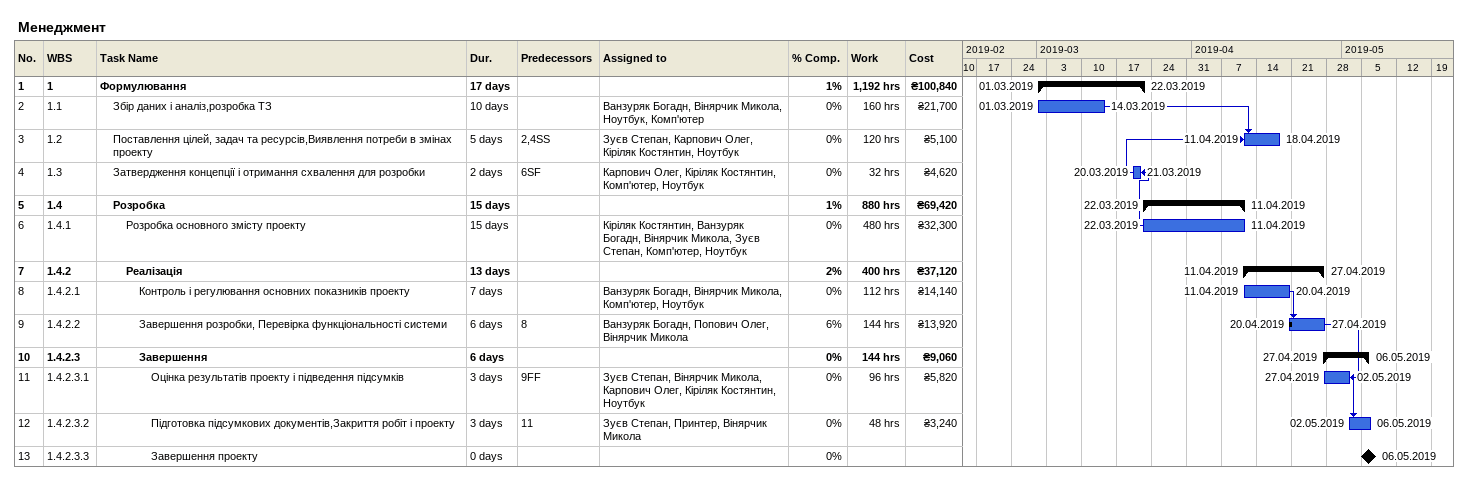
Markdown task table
Менеджмент

| ID | WBS | Task | Duration | Start | Finish | Predecessors | Resources | % complete | Work (h) | Cost (₴) |
|---|---|---|---|---|---|---|---|---|---|---|
| 1 | 1 | **Формулювання** | 17d | 2019-03-01 | 2019-03-22 |  |  | 1 | 1192 | 100840 |
| 2 | 1.1 | Збір даних і аналіз,розробка ТЗ | 10d | 2019-03-01 | 2019-03-14 |  | Ванзуряк Богадн, Вінярчик Микола, Ноутбук, Комп'ютер | 0 | 160 | 21700 |
| 3 | 1.2 | Поставлення цілей, задач та ресурсів,Виявлення потреби в змінах проекту | 5d | 2019-04-11 | 2019-04-18 | 2, 4SS | Зуєв Степан, Карпович Олег, Кіріляк Костянтин, Ноутбук | 0 | 120 | 5100 |
| 4 | 1.3 | Затвердження концепції і отримання схвалення для розробки | 2d | 2019-03-20 | 2019-03-21 | 6SF | Карпович Олег, Кіріляк Костянтин, Комп'ютер, Ноутбук | 0 | 32 | 4620 |
| 5 | 1.4 | **Розробка** | 15d | 2019-03-22 | 2019-04-11 |  |  | 1 | 880 | 69420 |
| 6 | 1.4.1 | Розробка основного змісту проекту | 15d | 2019-03-22 | 2019-04-11 |  | Кіріляк Костянтин, Ванзуряк Богадн, Вінярчик Микола, Зуєв Степан, Комп'ютер, Ноутбук | 0 | 480 | 32300 |
| 7 | 1.4.2 | **Реалізація** | 13d | 2019-04-11 | 2019-04-27 |  |  | 2 | 400 | 37120 |
| 8 | 1.4.2.1 | Контроль і регулювання основних показників проекту | 7d | 2019-04-11 | 2019-04-20 |  | Ванзуряк Богадн, Вінярчик Микола, Комп'ютер, Ноутбук | 0 | 112 | 14140 |
| 9 | 1.4.2.2 | Завершення розробки, Перевірка функціональності системи | 6d | 2019-04-20 | 2019-04-27 | 8 | Ванзуряк Богадн, Попович Олег, Вінярчик Микола | 6 | 144 | 13920 |
| 10 | 1.4.2.3 | **Завершення** | 6d | 2019-04-27 | 2019-05-06 |  |  | 0 | 144 | 9060 |
| 11 | 1.4.2.3.1 | Оцінка результатів проекту і підведення підсумків | 3d | 2019-04-27 | 2019-05-02 | 9FF | Зуєв Степан, Вінярчик Микола, Карпович Олег, Кіріляк Костянтин, Ноутбук | 0 | 96 | 5820 |
| 12 | 1.4.2.3.2 | Підготовка підсумкових документів,Закриття робіт і проекту | 3d | 2019-05-02 | 2019-05-06 | 11 | Зуєв Степан, Принтер, Вінярчик Микола | 0 | 48 | 3240 |
| 13 | 1.4.2.3.3 | Завершення проекту | 0d | 2019-05-06 | 2019-05-06 |  |  | 0 |  |  |
